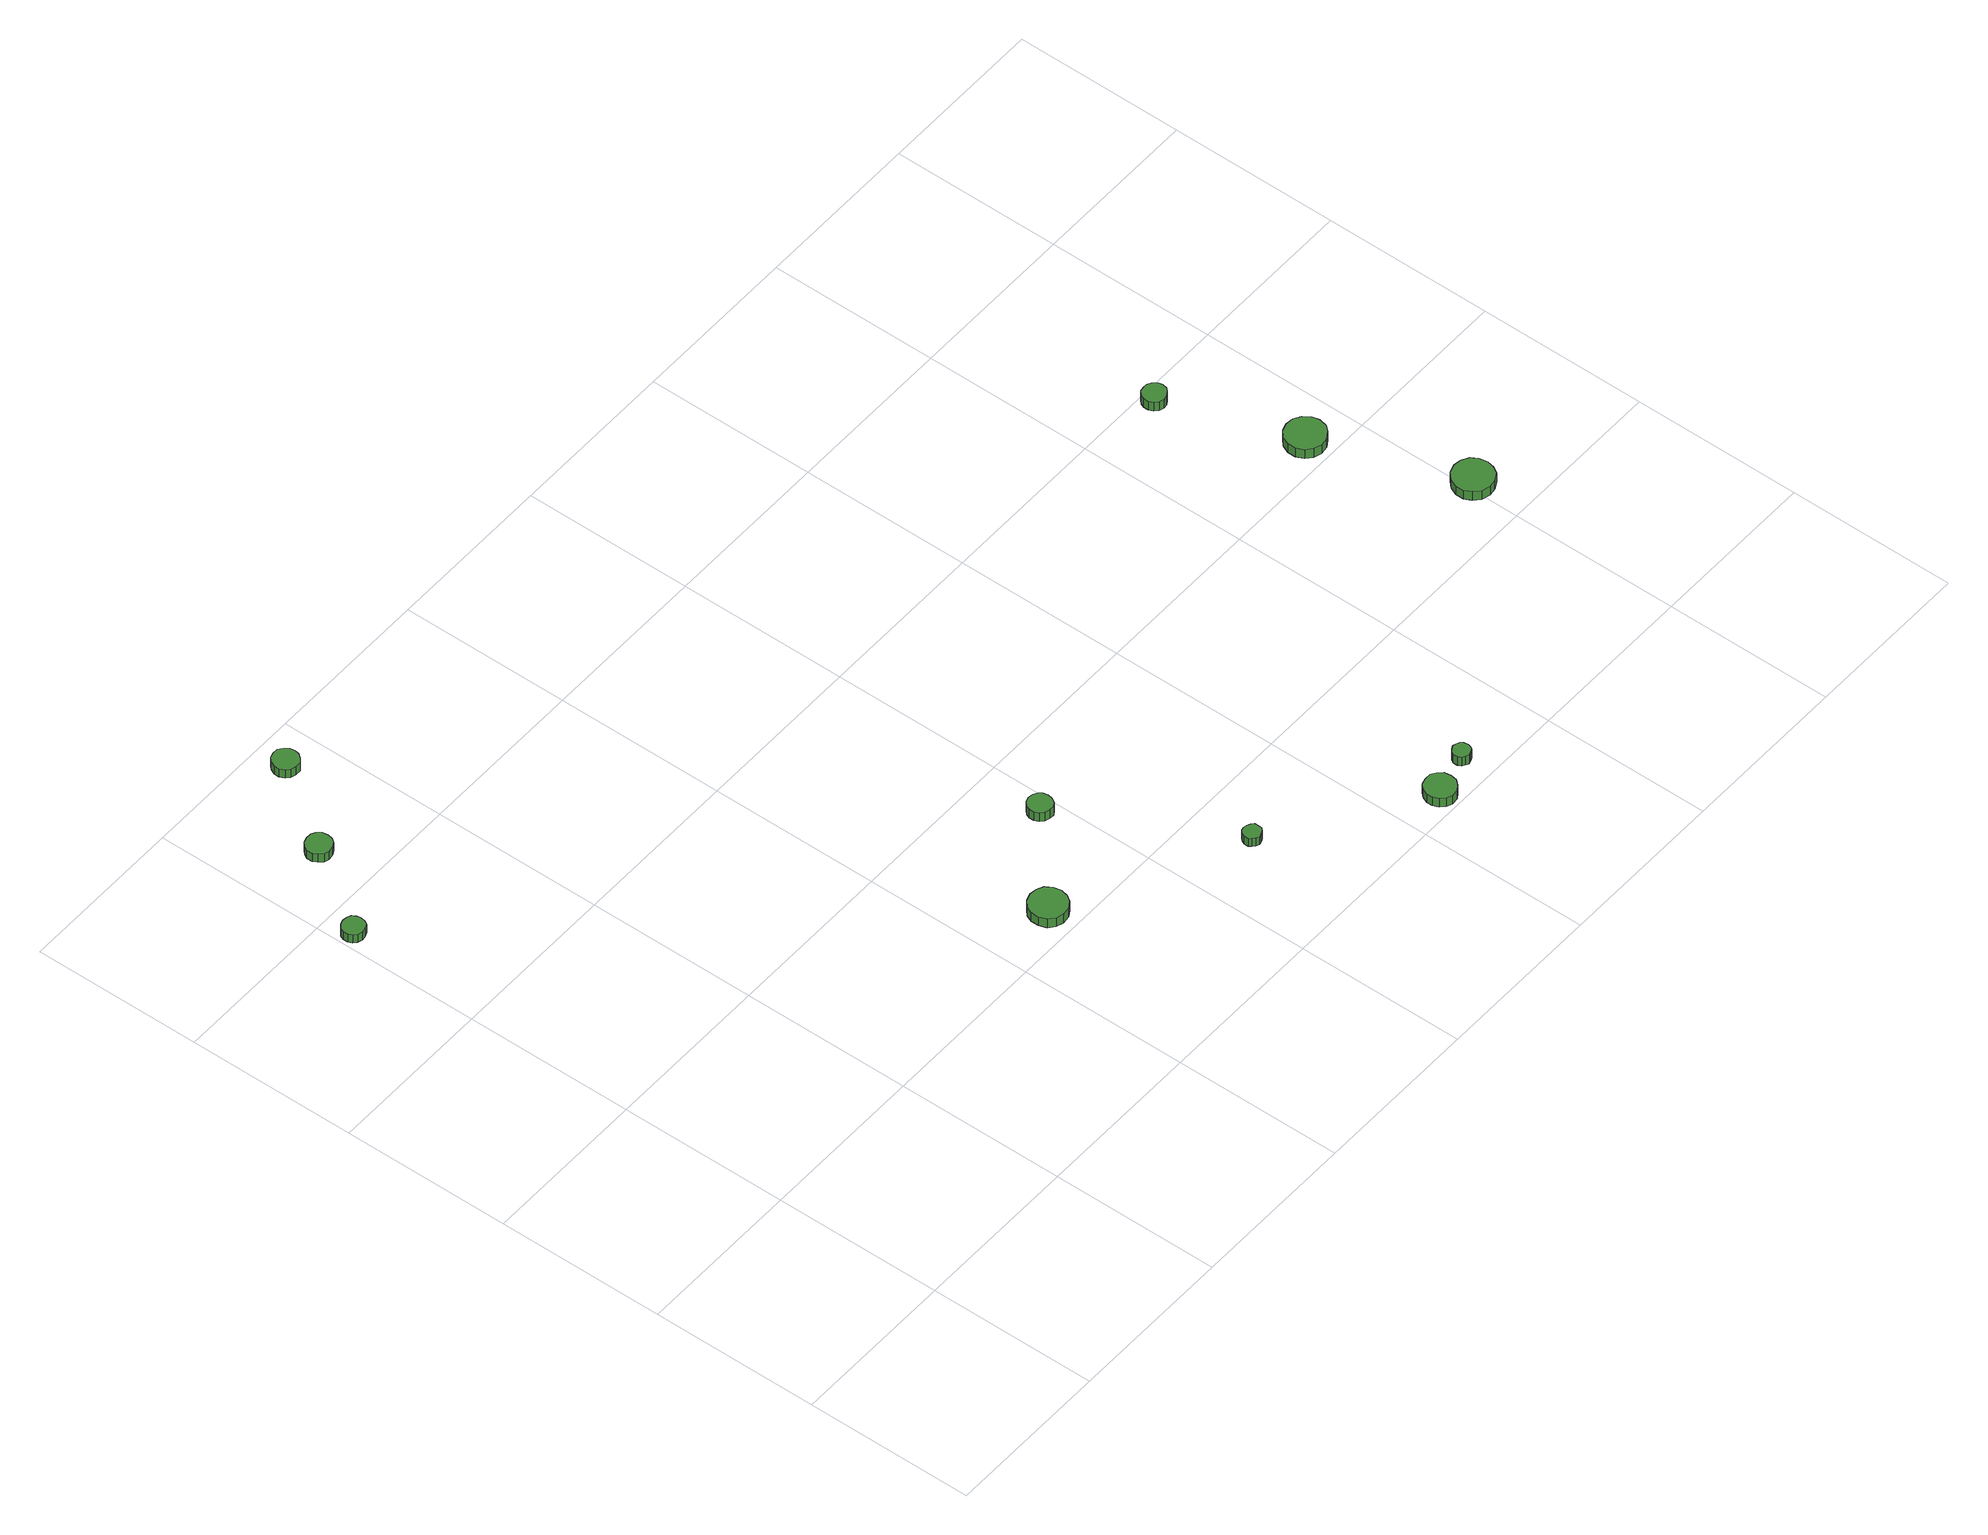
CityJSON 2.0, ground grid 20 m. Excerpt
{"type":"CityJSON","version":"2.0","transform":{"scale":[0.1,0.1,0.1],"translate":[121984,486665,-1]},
"CityObjects":{
"tree1":{"type":"SolitaryVegetationObject","attributes":{"function":"something"},"geometry":[{"type":"MultiSurface","lod":"1","boundaries":[[[0,1,2,3,4,5,6,7,8,9,10,11,12,13,14]],[[15,16,17,18,19,20,21,22,23,24,25,26,27,28,29]],[[0,29,28,1]],[[1,28,27,2]],[[2,27,26,3]],[[3,26,25,4]],[[4,25,24,5]],[[5,24,23,6]],[[6,23,22,7]],[[7,22,21,8]],[[8,21,20,9]],[[9,20,19,10]],[[10,19,18,11]],[[11,18,17,12]],[[12,17,16,13]],[[13,16,15,14]],[[14,15,29,0]]]}]},
"tree2":{"type":"SolitaryVegetationObject","attributes":{"function":"something"},"geometry":[{"type":"MultiSurface","lod":"1","boundaries":[[[30,31,32,33,34,35,36,37,38,39,40,41,42,43,44]],[[45,46,47,48,49,50,51,52,53,54,55,56,57,58,59]],[[30,59,58,31]],[[31,58,57,32]],[[32,57,56,33]],[[33,56,55,34]],[[34,55,54,35]],[[35,54,53,36]],[[36,53,52,37]],[[37,52,51,38]],[[38,51,50,39]],[[39,50,49,40]],[[40,49,48,41]],[[41,48,47,42]],[[42,47,46,43]],[[43,46,45,44]],[[44,45,59,30]]]}]},
"tree3":{"type":"SolitaryVegetationObject","attributes":{"function":"something"},"geometry":[{"type":"MultiSurface","lod":"1","boundaries":[[[60,61,62,63,64,65,66,67,68,69,70,71,72,73,74]],[[75,76,77,78,79,80,81,82,83,84,85,86,87,88,89]],[[60,89,88,61]],[[61,88,87,62]],[[62,87,86,63]],[[63,86,85,64]],[[64,85,84,65]],[[65,84,83,66]],[[66,83,82,67]],[[67,82,81,68]],[[68,81,80,69]],[[69,80,79,70]],[[70,79,78,71]],[[71,78,77,72]],[[72,77,76,73]],[[73,76,75,74]],[[74,75,89,60]]]}]},
"tree4":{"type":"SolitaryVegetationObject","attributes":{"function":"something"},"geometry":[{"type":"MultiSurface","lod":"1","boundaries":[[[90,91,92,93,94,95,96,97,98,99,100,101,102,103,104]],[[105,106,107,108,109,110,111,112,113,114,115,116,117,118,119]],[[90,119,118,91]],[[91,118,117,92]],[[92,117,116,93]],[[93,116,115,94]],[[94,115,114,95]],[[95,114,113,96]],[[96,113,112,97]],[[97,112,111,98]],[[98,111,110,99]],[[99,110,109,100]],[[100,109,108,101]],[[101,108,107,102]],[[102,107,106,103]],[[103,106,105,104]],[[104,105,119,90]]]}]},
"tree5":{"type":"SolitaryVegetationObject","attributes":{"function":"something"},"geometry":[{"type":"MultiSurface","lod":"1","boundaries":[[[120,121,122,123,124,125,126,127,128,129,130,131,132,133,134]],[[135,136,137,138,139,140,141,142,143,144,145,146,147,148,149]],[[120,149,148,121]],[[121,148,147,122]],[[122,147,146,123]],[[123,146,145,124]],[[124,145,144,125]],[[125,144,143,126]],[[126,143,142,127]],[[127,142,141,128]],[[128,141,140,129]],[[129,140,139,130]],[[130,139,138,131]],[[131,138,137,132]],[[132,137,136,133]],[[133,136,135,134]],[[134,135,149,120]]]}]},
"tree6":{"type":"SolitaryVegetationObject","attributes":{"function":"something"},"geometry":[{"type":"MultiSurface","lod":"1","boundaries":[[[150,151,152,153,154,155,156,157,158,159,160,161,162,163,164]],[[165,166,167,168,169,170,171,172,173,174,175,176,177,178,179]],[[150,179,178,151]],[[151,178,177,152]],[[152,177,176,153]],[[153,176,175,154]],[[154,175,174,155]],[[155,174,173,156]],[[156,173,172,157]],[[157,172,171,158]],[[158,171,170,159]],[[159,170,169,160]],[[160,169,168,161]],[[161,168,167,162]],[[162,167,166,163]],[[163,166,165,164]],[[164,165,179,150]]]}]},
"tree7":{"type":"SolitaryVegetationObject","attributes":{"function":"something"},"geometry":[{"type":"MultiSurface","lod":"1","boundaries":[[[180,181,182,183,184,185,186,187,188,189,190,191,192,193,194]],[[195,196,197,198,199,200,201,202,203,204,205,206,207,208,209]],[[180,209,208,181]],[[181,208,207,182]],[[182,207,206,183]],[[183,206,205,184]],[[184,205,204,185]],[[185,204,203,186]],[[186,203,202,187]],[[187,202,201,188]],[[188,201,200,189]],[[189,200,199,190]],[[190,199,198,191]],[[191,198,197,192]],[[192,197,196,193]],[[193,196,195,194]],[[194,195,209,180]]]}]},
"tree8":{"type":"SolitaryVegetationObject","attributes":{"function":"something"},"geometry":[{"type":"MultiSurface","lod":"1","boundaries":[[[210,211,212,213,214,215,216,217,218,219,220,221,222,223,224]],[[225,226,227,228,229,230,231,232,233,234,235,236,237,238,239]],[[210,239,238,211]],[[211,238,237,212]],[[212,237,236,213]],[[213,236,235,214]],[[214,235,234,215]],[[215,234,233,216]],[[216,233,232,217]],[[217,232,231,218]],[[218,231,230,219]],[[219,230,229,220]],[[220,229,228,221]],[[221,228,227,222]],[[222,227,226,223]],[[223,226,225,224]],[[224,225,239,210]]]}]},
"tree9":{"type":"SolitaryVegetationObject","attributes":{"function":"something"},"geometry":[{"type":"MultiSurface","lod":"1","boundaries":[[[240,241,242,243,244,245,246,247,248,249,250,251,252,253,254]],[[255,256,257,258,259,260,261,262,263,264,265,266,267,268,269]],[[240,269,268,241]],[[241,268,267,242]],[[242,267,266,243]],[[243,266,265,244]],[[244,265,264,245]],[[245,264,263,246]],[[246,263,262,247]],[[247,262,261,248]],[[248,261,260,249]],[[249,260,259,250]],[[250,259,258,251]],[[251,258,257,252]],[[252,257,256,253]],[[253,256,255,254]],[[254,255,269,240]]]}]},
"tree10":{"type":"SolitaryVegetationObject","attributes":{"function":"something"},"geometry":[{"type":"MultiSurface","lod":"1","boundaries":[[[270,271,272,273,274,275,276,277,278,279,280,281,282,283,284]],[[285,286,287,288,289,290,291,292,293,294,295,296,297,298,299]],[[270,299,298,271]],[[271,298,297,272]],[[272,297,296,273]],[[273,296,295,274]],[[274,295,294,275]],[[275,294,293,276]],[[276,293,292,277]],[[277,292,291,278]],[[278,291,290,279]],[[279,290,289,280]],[[280,289,288,281]],[[281,288,287,282]],[[282,287,286,283]],[[283,286,285,284]],[[284,285,299,270]]]}]},
"tree11":{"type":"SolitaryVegetationObject","attributes":{"function":"something"},"geometry":[{"type":"MultiSurface","lod":"1","boundaries":[[[300,301,302,303,304,305,306,307,308,309,310,311,312,313,314]],[[315,316,317,318,319,320,321,322,323,324,325,326,327,328,329]],[[300,329,328,301]],[[301,328,327,302]],[[302,327,326,303]],[[303,326,325,304]],[[304,325,324,305]],[[305,324,323,306]],[[306,323,322,307]],[[307,322,321,308]],[[308,321,320,309]],[[309,320,319,310]],[[310,319,318,311]],[[311,318,317,312]],[[312,317,316,313]],[[313,316,315,314]],[[314,315,329,300]]]}]}
},
"vertices":[
[31,767,19],[30,772,19],[27,777,19],[22,779,19],[17,780,19],[11,778,19],[7,775,19],[5,770,19],[5,764,19],[7,759,19],[11,756,19],[17,754,19],[22,755,19],[27,757,19],[30,762,19],[30,762,7],[27,757,7],[22,755,7],[17,754,7],[11,756,7],[7,759,7],[5,764,7],[5,770,7],[7,775,7],[11,778,7],[17,780,7],[22,779,7],[27,777,7],[30,772,7],[31,767,7],
[99,864,19],[98,871,19],[94,876,19],[89,879,19],[82,879,19],[76,877,19],[72,873,19],[69,868,19],[69,861,19],[72,856,19],[76,851,19],[82,849,19],[89,850,19],[94,853,19],[98,858,19],[98,858,7],[94,853,7],[89,850,7],[82,849,7],[76,851,7],[72,856,7],[69,861,7],[69,868,7],[72,873,7],[76,877,7],[82,879,7],[89,879,7],[94,876,7],[98,871,7],[99,864,7],
[169,963,19],[168,969,19],[164,974,19],[159,978,19],[152,978,19],[146,976,19],[142,972,19],[139,966,19],[139,960,19],[142,954,19],[146,950,19],[152,948,19],[159,948,19],[164,952,19],[168,957,19],[168,957,7],[164,952,7],[159,948,7],[152,948,7],[146,950,7],[142,954,7],[139,960,7],[139,966,7],[142,972,7],[146,976,7],[152,978,7],[159,978,7],[164,974,7],[168,969,7],[169,963,7],
[500,233,22],[498,242,22],[493,250,22],[485,254,22],[476,255,22],[467,252,22],[460,246,22],[457,238,22],[457,229,22],[460,220,22],[467,214,22],[476,211,22],[485,212,22],[493,217,22],[498,224,22],[498,224,9],[493,217,9],[485,212,9],[476,211,9],[467,214,9],[460,220,9],[457,229,9],[457,238,9],[460,246,9],[467,252,9],[476,255,9],[485,254,9],[493,250,9],[498,242,9],[500,233,9],
[594,325,22],[593,331,22],[590,335,22],[585,338,22],[579,339,22],[573,337,22],[569,333,22],[567,328,22],[567,322,22],[569,317,22],[573,313,22],[579,311,22],[585,311,22],[590,314,22],[593,319,22],[593,319,9],[590,314,9],[585,311,9],[579,311,9],[573,313,9],[569,317,9],[567,322,9],[567,328,9],[569,333,9],[573,337,9],[579,339,9],[585,338,9],[590,335,9],[593,331,9],[594,325,9],
[693,132,23],[693,136,23],[690,139,23],[686,141,23],[682,142,23],[678,141,23],[675,138,23],[673,134,23],[673,129,23],[675,126,23],[678,123,23],[682,121,23],[686,122,23],[690,124,23],[693,127,23],[693,127,11],[690,124,11],[686,122,11],[682,121,11],[678,123,11],[675,126,11],[673,129,11],[673,134,11],[675,138,11],[678,141,11],[682,142,11],[686,141,11],[690,139,11],[693,136,11],[693,132,11],
[867,20,25],[866,28,25],[861,34,25],[855,38,25],[847,38,25],[840,36,25],[835,31,25],[832,24,25],[832,17,25],[835,10,25],[840,5,25],[847,2,25],[855,3,25],[861,7,25],[866,13,25],[866,13,12],[861,7,12],[855,3,12],[847,2,12],[840,5,12],[835,10,12],[832,17,12],[832,24,12],[835,31,12],[840,36,12],[847,38,12],[855,38,12],[861,34,12],[866,28,12],[867,20,12],
[912,34,24],[911,39,24],[909,42,24],[905,44,24],[901,45,24],[897,43,24],[894,41,24],[892,37,24],[892,32,24],[894,28,24],[897,26,24],[901,24,24],[905,25,24],[909,27,24],[911,30,24],[911,30,11],[909,27,11],[905,25,11],[901,24,11],[897,26,11],[894,28,11],[892,32,11],[892,37,11],[894,41,11],[897,43,11],[901,45,11],[905,44,11],[909,42,11],[911,39,11],[912,34,11],
[1104,582,27],[1103,587,27],[1099,592,27],[1094,595,27],[1089,595,27],[1083,594,27],[1079,590,27],[1077,585,27],[1077,579,27],[1079,574,27],[1083,570,27],[1089,568,27],[1094,569,27],[1099,572,27],[1103,576,27],[1103,576,14],[1099,572,14],[1094,569,14],[1089,568,14],[1083,570,14],[1079,574,14],[1077,579,14],[1077,585,14],[1079,590,14],[1083,594,14],[1089,595,14],[1094,595,14],[1099,592,14],[1103,587,14],[1104,582,14],
[1166,428,26],[1164,437,26],[1158,445,26],[1150,450,26],[1140,451,26],[1131,448,26],[1124,442,26],[1120,433,26],[1120,423,26],[1124,414,26],[1131,408,26],[1140,405,26],[1150,406,26],[1158,411,26],[1164,418,26],[1164,418,13],[1158,411,13],[1150,406,13],[1140,405,13],[1131,408,13],[1124,414,13],[1120,423,13],[1120,433,13],[1124,442,13],[1131,448,13],[1140,451,13],[1150,450,13],[1158,445,13],[1164,437,13],[1166,428,13],
[1226,258,27],[1224,268,27],[1219,276,27],[1210,281,27],[1201,282,27],[1191,279,27],[1184,272,27],[1180,263,27],[1180,253,27],[1184,245,27],[1191,238,27],[1201,235,27],[1210,236,27],[1219,241,27],[1224,249,27],[1224,249,14],[1219,241,14],[1210,236,14],[1201,235,14],[1191,238,14],[1184,245,14],[1180,253,14],[1180,263,14],[1184,272,14],[1191,279,14],[1201,282,14],[1210,281,14],[1219,276,14],[1224,268,14],[1226,258,14]
]}
